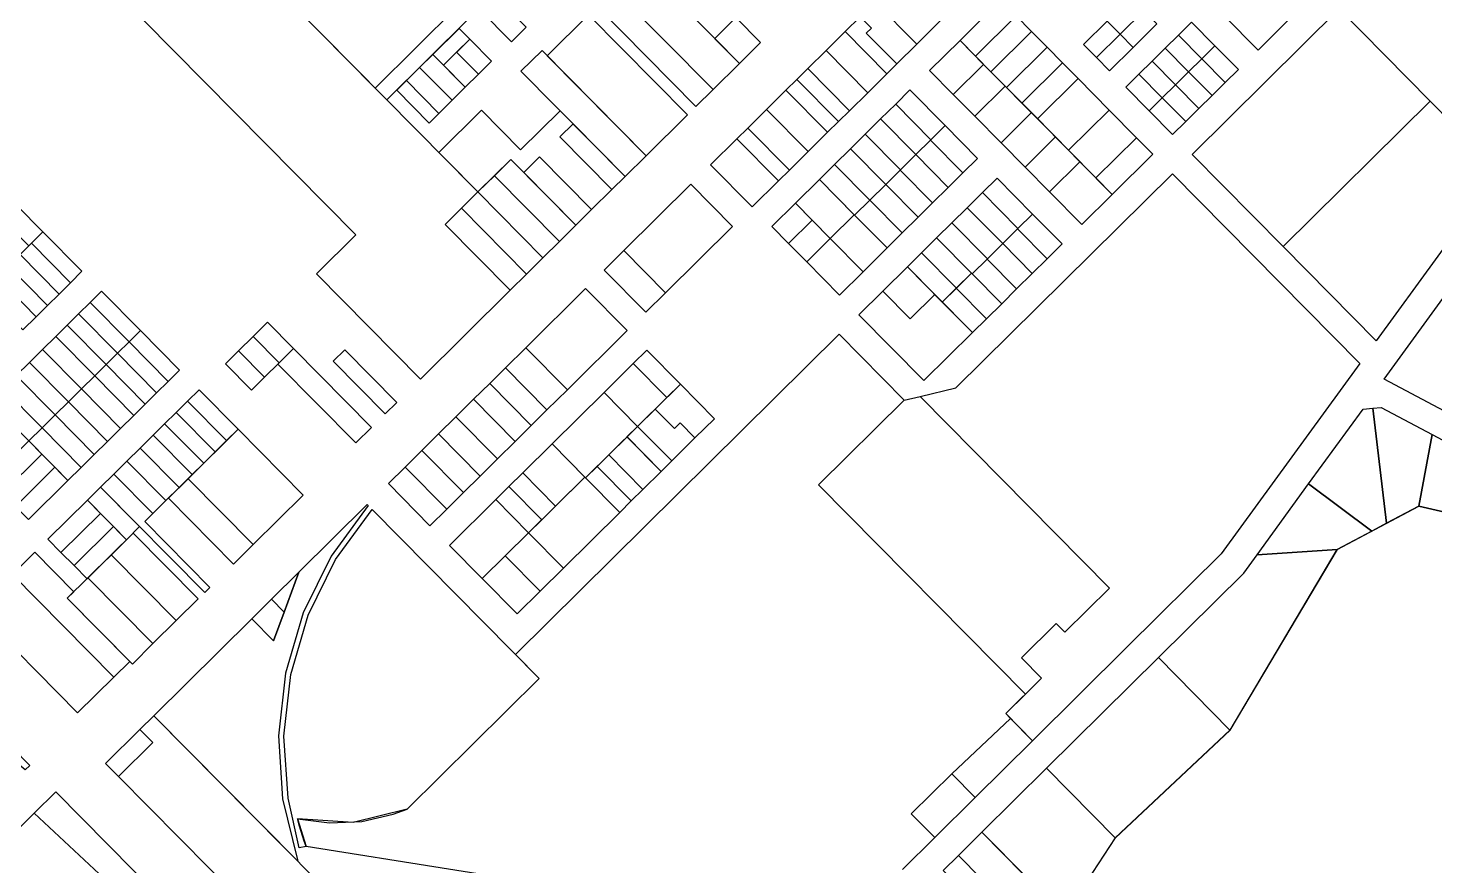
# Model space of a CAD drawing. Header units: metres. Extents: x 5590187 to 5598444, y 6961268 to 6971080.
# Drawn here: x 5595136 to 5595897, y 6967544 to 6967997 of the extents above; entities that cross this region are included whole.
import ezdxf

# ---------------------------------------------------------------- set-up
doc = ezdxf.new("R2010")
doc.units = ezdxf.units.M
doc.layers.add('zz_catastro_fontana', color=7, linetype='Continuous')

msp = doc.modelspace()

# ---------------------------------------------------------------- linework, layer by layer
at = {"layer": 'zz_catastro_fontana'}
for points in [[(5595098.14, 6968192.7), (5595142.53, 6968236.6), (5595368.24, 6968008.36), (5595323.85, 6967964.46), (5595098.14, 6968192.7)], [(5595348.34, 6967807.25), (5595292.09, 6967864.14), (5595313.42, 6967885.23), (5595133.2, 6968067.47), (5595178.09, 6968111.86), (5595379.4, 6967908.29), (5595361.62, 6967890.71), (5595396.78, 6967855.16), (5595348.34, 6967807.25)], [(5595893.49, 6968055.24), (5595949.69, 6967998.3), (5595994.05, 6967953.44), (5595931.68, 6967919.39), (5595894.1, 6967957.39), (5595844.88, 6968007.17), (5595893.49, 6968055.24)], [(5595453.1, 6968017.74), (5595467.32, 6968031.8), (5595520.76, 6967977.76), (5595506.54, 6967963.7), (5595453.1, 6968017.74)], [(5595594.11, 6968010.93), (5595608.95, 6968025.59), (5595631.45, 6968002.84), (5595616.62, 6967988.17), (5595594.11, 6968010.93)], [(5595380.6, 6968006.52), (5595388.6, 6968014.43), (5595405.48, 6967997.37), (5595397.48, 6967989.46), (5595380.6, 6968006.52)], [(5595443.85, 6968008.6), (5595453.1, 6968017.74), (5595506.54, 6967963.7), (5595497.29, 6967954.56), (5595443.85, 6968008.6)], [(5595494.04, 6968004.78), (5595505.41, 6968016.03), (5595518.77, 6968002.52), (5595507.4, 6967991.27), (5595494.04, 6968004.78)], [(5595801.12, 6967984.99), (5595782.84, 6968003.48), (5595800.61, 6968021.05), (5595818.9, 6968002.57), (5595801.12, 6967984.99)], [(5595330.18, 6967958.06), (5595323.85, 6967964.46), (5595368.24, 6968008.36), (5595374.57, 6968001.96), (5595330.18, 6967958.06)], [(5595605.81, 6967977.49), (5595589.35, 6967994.12), (5595592.13, 6967996.87), (5595586.08, 6968002.98), (5595594.11, 6968010.93), (5595616.62, 6967988.17), (5595605.81, 6967977.49)], [(5595661.97, 6968011.93), (5595670.34, 6968003.47), (5595648.36, 6967981.74), (5595640, 6967990.2), (5595661.97, 6968011.93)], [(5595732.33, 6968013.3), (5595739.37, 6968006.19), (5595726.57, 6967993.54), (5595719.54, 6968000.65), (5595732.33, 6968013.3)], [(5595894.1, 6967957.39), (5595814.67, 6967878.85), (5595765.45, 6967928.62), (5595844.88, 6968007.17), (5595894.1, 6967957.39)], [(5595416.88, 6967981.92), (5595439.23, 6968004.02), (5595492.67, 6967949.99), (5595470.32, 6967927.89), (5595416.88, 6967981.92)], [(5595507.4, 6967991.27), (5595518.77, 6968002.52), (5595532.13, 6967989.01), (5595520.76, 6967977.76), (5595507.4, 6967991.27)], [(5595600.48, 6967972.21), (5595577.97, 6967994.96), (5595586.08, 6968002.98), (5595592.13, 6967996.87), (5595589.35, 6967994.12), (5595605.81, 6967977.49), (5595600.48, 6967972.21)], [(5595670.34, 6968003.47), (5595678.7, 6967995), (5595656.73, 6967973.28), (5595648.36, 6967981.74), (5595670.34, 6968003.47)], [(5595719.54, 6968000.65), (5595726.57, 6967993.54), (5595713.77, 6967980.88), (5595706.74, 6967987.99), (5595719.54, 6968000.65)], [(5595739.37, 6968006.19), (5595746.4, 6967999.08), (5595733.6, 6967986.43), (5595726.57, 6967993.54), (5595739.37, 6968006.19)], [(5595765.14, 6968000.04), (5595777.8, 6967987.24), (5595770.69, 6967980.21), (5595758.03, 6967993.01), (5595765.14, 6968000.04)], [(5595355.01, 6967982.62), (5595369.24, 6967996.69), (5595374.97, 6967990.89), (5595360.75, 6967976.83), (5595355.01, 6967982.62)], [(5595567.59, 6967984.7), (5595577.97, 6967994.96), (5595600.48, 6967972.21), (5595590.09, 6967961.95), (5595567.59, 6967984.7)], [(5595678.7, 6967995), (5595687.07, 6967986.54), (5595665.1, 6967964.82), (5595656.73, 6967973.28), (5595678.7, 6967995)], [(5595726.57, 6967993.54), (5595733.6, 6967986.43), (5595720.8, 6967973.77), (5595713.77, 6967980.88), (5595726.57, 6967993.54)], [(5595758.03, 6967993.01), (5595770.69, 6967980.21), (5595763.58, 6967973.18), (5595750.92, 6967985.98), (5595758.03, 6967993.01)], [(5595360.75, 6967976.83), (5595367.86, 6967983.86), (5595379.7, 6967971.88), (5595372.59, 6967964.85), (5595360.75, 6967976.83)], [(5595367.86, 6967983.86), (5595374.97, 6967990.89), (5595386.81, 6967978.91), (5595379.7, 6967971.88), (5595367.86, 6967983.86)], [(5595402.69, 6967973.52), (5595414.07, 6967984.77), (5595470.32, 6967927.89), (5595458.95, 6967916.64), (5595402.69, 6967973.52)], [(5595557.75, 6967974.96), (5595567.59, 6967984.7), (5595590.09, 6967961.95), (5595580.25, 6967952.21), (5595557.75, 6967974.96)], [(5595652.79, 6967977.26), (5595636.37, 6967961.02), (5595623.57, 6967973.96), (5595640, 6967990.2), (5595652.79, 6967977.26)], [(5595687.07, 6967986.54), (5595695.44, 6967978.08), (5595673.47, 6967956.35), (5595665.1, 6967964.82), (5595687.07, 6967986.54)], [(5595750.92, 6967985.98), (5595763.58, 6967973.18), (5595756.47, 6967966.15), (5595743.81, 6967978.94), (5595750.92, 6967985.98)], [(5595777.8, 6967987.24), (5595790.45, 6967974.44), (5595783.34, 6967967.41), (5595770.69, 6967980.21), (5595777.8, 6967987.24)], [(5595347.9, 6967975.59), (5595355.01, 6967982.62), (5595372.59, 6967964.85), (5595365.48, 6967957.82), (5595347.9, 6967975.59)], [(5595664.47, 6967965.46), (5595648.04, 6967949.21), (5595636.37, 6967961.02), (5595652.79, 6967977.26), (5595664.47, 6967965.46)], [(5595695.44, 6967978.08), (5595703.81, 6967969.62), (5595681.83, 6967947.89), (5595673.47, 6967956.35), (5595695.44, 6967978.08)], [(5595743.81, 6967978.94), (5595756.47, 6967966.15), (5595749.36, 6967959.11), (5595736.7, 6967971.91), (5595743.81, 6967978.94)], [(5595770.69, 6967980.21), (5595783.34, 6967967.41), (5595776.23, 6967960.38), (5595763.58, 6967973.18), (5595770.69, 6967980.21)], [(5595335.51, 6967963.34), (5595340.79, 6967968.56), (5595358.37, 6967950.78), (5595353.09, 6967945.56), (5595335.51, 6967963.34)], [(5595340.79, 6967968.56), (5595347.9, 6967975.59), (5595365.48, 6967957.82), (5595358.37, 6967950.78), (5595340.79, 6967968.56)], [(5595545.94, 6967963.29), (5595551.81, 6967969.09), (5595574.31, 6967946.34), (5595568.44, 6967940.53), (5595545.94, 6967963.29)], [(5595551.81, 6967969.09), (5595557.75, 6967974.96), (5595580.25, 6967952.21), (5595574.31, 6967946.34), (5595551.81, 6967969.09)], [(5595703.81, 6967969.62), (5595720.68, 6967952.56), (5595698.71, 6967930.83), (5595681.83, 6967947.89), (5595703.81, 6967969.62)], [(5595736.7, 6967971.91), (5595749.36, 6967959.11), (5595742.25, 6967952.08), (5595729.59, 6967964.88), (5595736.7, 6967971.91)], [(5595763.58, 6967973.18), (5595776.23, 6967960.38), (5595769.12, 6967953.35), (5595756.47, 6967966.15), (5595763.58, 6967973.18)], [(5595535.42, 6967952.88), (5595545.94, 6967963.29), (5595568.44, 6967940.53), (5595557.92, 6967930.13), (5595535.42, 6967952.88)], [(5595605.23, 6967955.82), (5595612.91, 6967963.41), (5595631.96, 6967944.14), (5595624.28, 6967936.55), (5595605.23, 6967955.82)], [(5595678.6, 6967951.16), (5595662.18, 6967934.92), (5595648.04, 6967949.21), (5595664.47, 6967965.46), (5595678.6, 6967951.16)], [(5595756.47, 6967966.15), (5595769.12, 6967953.35), (5595762.01, 6967946.31), (5595749.36, 6967959.11), (5595756.47, 6967966.15)], [(5595605.23, 6967955.82), (5595624.28, 6967936.55), (5595616.14, 6967928.49), (5595597.09, 6967947.76), (5595605.23, 6967955.82)], [(5595749.36, 6967959.11), (5595762.01, 6967946.31), (5595754.9, 6967939.28), (5595742.25, 6967952.08), (5595749.36, 6967959.11)], [(5595931.68, 6967919.39), (5595865.04, 6967827.91), (5595814.67, 6967878.85), (5595894.1, 6967957.39), (5595931.68, 6967919.39)], [(5595440.87, 6967898.75), (5595412.74, 6967927.2), (5595404.21, 6967918.76), (5595397.18, 6967925.87), (5595379.4, 6967908.29), (5595358.3, 6967929.62), (5595381.36, 6967952.42), (5595402.46, 6967931.09), (5595423.79, 6967952.19), (5595430.82, 6967945.08), (5595423.71, 6967938.05), (5595451.84, 6967909.6), (5595440.87, 6967898.75)], [(5595525.25, 6967942.83), (5595535.42, 6967952.88), (5595557.92, 6967930.13), (5595547.75, 6967920.07), (5595525.25, 6967942.83)], [(5595597.09, 6967947.76), (5595616.14, 6967928.49), (5595607.82, 6967920.27), (5595588.77, 6967939.54), (5595597.09, 6967947.76)], [(5595675.18, 6967921.77), (5595662.18, 6967934.92), (5595678.6, 6967951.16), (5595691.61, 6967938.01), (5595675.18, 6967921.77)], [(5595720.68, 6967952.56), (5595735.45, 6967937.62), (5595713.48, 6967915.9), (5595698.71, 6967930.83), (5595720.68, 6967952.56)], [(5595458.95, 6967916.64), (5595451.84, 6967909.6), (5595423.71, 6967938.05), (5595430.82, 6967945.08), (5595458.95, 6967916.64)], [(5595519.42, 6967937.06), (5595525.25, 6967942.83), (5595547.75, 6967920.07), (5595541.92, 6967914.31), (5595519.42, 6967937.06)], [(5595588.77, 6967939.54), (5595607.82, 6967920.27), (5595599.82, 6967912.36), (5595580.77, 6967931.63), (5595588.77, 6967939.54)], [(5595631.96, 6967944.14), (5595649.47, 6967926.44), (5595641.54, 6967918.6), (5595624.03, 6967936.3), (5595631.96, 6967944.14)], [(5595704.83, 6967924.64), (5595688.4, 6967908.4), (5595675.18, 6967921.77), (5595691.61, 6967938.01), (5595704.83, 6967924.64)], [(5595505.2, 6967923), (5595519.42, 6967937.06), (5595541.92, 6967914.31), (5595527.7, 6967900.24), (5595505.2, 6967923)], [(5595580.77, 6967931.63), (5595599.82, 6967912.36), (5595591.29, 6967903.92), (5595572.24, 6967923.19), (5595580.77, 6967931.63)], [(5595624.03, 6967936.3), (5595641.54, 6967918.6), (5595633.65, 6967910.79), (5595616.14, 6967928.49), (5595624.03, 6967936.3)], [(5595735.45, 6967937.62), (5595744.24, 6967928.74), (5595722.27, 6967907.01), (5595713.48, 6967915.9), (5595735.45, 6967937.62)], [(5595388.29, 6967917.08), (5595397.18, 6967925.87), (5595432.33, 6967890.32), (5595423.44, 6967881.53), (5595388.29, 6967917.08)], [(5595432.33, 6967890.32), (5595404.21, 6967918.76), (5595412.74, 6967927.2), (5595440.87, 6967898.75), (5595432.33, 6967890.32)], [(5595572.24, 6967923.19), (5595591.29, 6967903.92), (5595583.04, 6967895.76), (5595563.99, 6967915.03), (5595572.24, 6967923.19)], [(5595616.14, 6967928.49), (5595633.65, 6967910.79), (5595625.19, 6967902.42), (5595607.68, 6967920.13), (5595616.14, 6967928.49)], [(5595704.83, 6967924.64), (5595722.27, 6967907.01), (5595705.84, 6967890.77), (5595688.4, 6967908.4), (5595704.83, 6967924.64)], [(5595379.4, 6967908.29), (5595388.29, 6967917.08), (5595423.44, 6967881.53), (5595414.56, 6967872.74), (5595379.4, 6967908.29)], [(5595551.01, 6967902.2), (5595563.99, 6967915.03), (5595582.87, 6967895.94), (5595569.89, 6967883.11), (5595551.01, 6967902.2)], [(5595607.68, 6967920.13), (5595625.19, 6967902.42), (5595617.33, 6967894.65), (5595599.82, 6967912.36), (5595607.68, 6967920.13)], [(5595679.19, 6967611.8), (5595664.69, 6967626.46), (5595684.12, 6967645.64), (5595673.32, 6967656.55), (5595692.05, 6967675.08), (5595696.62, 6967670.45), (5595720.77, 6967694.33), (5595618.42, 6967797.83), (5595637.82, 6967802.4), (5595754.78, 6967918.07), (5595856.1, 6967815.62), (5595781.24, 6967712.88), (5595730.21, 6967662.34), (5595679.19, 6967611.8)], [(5595660.02, 6967915.77), (5595679.21, 6967896.36), (5595671.32, 6967888.55), (5595652.13, 6967907.96), (5595660.02, 6967915.77)], [(5595370.51, 6967899.5), (5595379.4, 6967908.29), (5595414.56, 6967872.74), (5595405.67, 6967863.95), (5595370.51, 6967899.5)], [(5595458.27, 6967876.59), (5595494.53, 6967912.45), (5595517.04, 6967889.7), (5595480.77, 6967853.83), (5595458.27, 6967876.59)], [(5595599.82, 6967912.36), (5595617.33, 6967894.65), (5595608.73, 6967886.14), (5595591.22, 6967903.85), (5595599.82, 6967912.36)], [(5595652.13, 6967907.96), (5595671.32, 6967888.55), (5595663.07, 6967880.4), (5595643.88, 6967899.81), (5595652.13, 6967907.96)], [(5595144.32, 6967886.77), (5595136.58, 6967879.12), (5595122.52, 6967893.34), (5595130.25, 6967900.99), (5595144.32, 6967886.77)], [(5595551.01, 6967902.2), (5595560.11, 6967893), (5595547.35, 6967880.38), (5595538.25, 6967889.58), (5595551.01, 6967902.2)], [(5595591.22, 6967903.85), (5595608.73, 6967886.14), (5595600.55, 6967878.06), (5595583.04, 6967895.76), (5595591.22, 6967903.85)], [(5595643.88, 6967899.81), (5595663.07, 6967880.4), (5595654.79, 6967872.21), (5595635.59, 6967891.62), (5595643.88, 6967899.81)], [(5595869.23, 6967807.19), (5595939.89, 6967904.18), (5595960.01, 6967889.52), (5595994.53, 6967793.72), (5595972.59, 6967752.38), (5595869.23, 6967807.19)], [(5595136.58, 6967879.12), (5595128.84, 6967871.47), (5595114.78, 6967885.69), (5595122.52, 6967893.34), (5595136.58, 6967879.12)], [(5595361.62, 6967890.71), (5595370.51, 6967899.5), (5595405.67, 6967863.95), (5595396.78, 6967855.16), (5595361.62, 6967890.71)], [(5595560.11, 6967893), (5595569.89, 6967883.11), (5595557.13, 6967870.49), (5595547.35, 6967880.38), (5595560.11, 6967893)], [(5595600.55, 6967878.06), (5595587.58, 6967865.23), (5595569.89, 6967883.11), (5595582.87, 6967895.94), (5595600.55, 6967878.06)], [(5595679.21, 6967896.36), (5595695.18, 6967880.22), (5595687.07, 6967872.2), (5595671.11, 6967888.34), (5595679.21, 6967896.36)], [(5595159.18, 6967859.28), (5595138.08, 6967880.61), (5595144.31, 6967886.76), (5595165.4, 6967865.43), (5595159.18, 6967859.28)], [(5595635.59, 6967891.62), (5595654.79, 6967872.21), (5595646.58, 6967864.08), (5595627.38, 6967883.49), (5595635.59, 6967891.62)], [(5595671.11, 6967888.34), (5595687.07, 6967872.2), (5595679.04, 6967864.26), (5595663.07, 6967880.4), (5595671.11, 6967888.34)], [(5595131.9, 6967874.49), (5595138.08, 6967880.61), (5595159.18, 6967859.28), (5595152.99, 6967853.16), (5595131.9, 6967874.49)], [(5595557.13, 6967870.49), (5595569.89, 6967883.11), (5595587.58, 6967865.23), (5595574.81, 6967852.6), (5595557.13, 6967870.49)], [(5595627.38, 6967883.49), (5595646.23, 6967864.44), (5595638.05, 6967856.35), (5595619.2, 6967875.41), (5595627.38, 6967883.49)], [(5595663.07, 6967880.4), (5595679.04, 6967864.26), (5595670.61, 6967855.92), (5595654.65, 6967872.06), (5595663.07, 6967880.4)], [(5595125.71, 6967868.37), (5595131.9, 6967874.49), (5595152.99, 6967853.16), (5595146.81, 6967847.04), (5595125.71, 6967868.37)], [(5595447.61, 6967866.04), (5595458.27, 6967876.59), (5595480.77, 6967853.83), (5595470.11, 6967843.29), (5595447.61, 6967866.04)], [(5595619.2, 6967875.41), (5595638.05, 6967856.35), (5595630.44, 6967848.83), (5595611.6, 6967867.88), (5595619.2, 6967875.41)], [(5595654.65, 6967872.06), (5595670.61, 6967855.92), (5595662.54, 6967847.94), (5595646.58, 6967864.08), (5595654.65, 6967872.06)], [(5595112.41, 6967855.22), (5595119.53, 6967862.25), (5595140.62, 6967840.92), (5595133.51, 6967833.89), (5595112.41, 6967855.22)], [(5595119.53, 6967862.25), (5595125.71, 6967868.37), (5595146.81, 6967847.04), (5595140.62, 6967840.92), (5595119.53, 6967862.25)], [(5595611.6, 6967867.88), (5595626.43, 6967852.88), (5595613.14, 6967839.73), (5595598.3, 6967854.74), (5595611.6, 6967867.88)], [(5595662.54, 6967847.94), (5595654.29, 6967839.79), (5595637.98, 6967856.28), (5595646.23, 6967864.44), (5595662.54, 6967847.94)], [(5595169.73, 6967848.61), (5595175.95, 6967854.77), (5595197.05, 6967833.44), (5595190.82, 6967827.28), (5595169.73, 6967848.61)], [(5595405.26, 6967824.17), (5595437.65, 6967856.2), (5595460.15, 6967833.44), (5595427.76, 6967801.41), (5595405.26, 6967824.17)], [(5595646.75, 6967832.33), (5595620.52, 6967806.39), (5595585.36, 6967841.94), (5595598.3, 6967854.74), (5595613.14, 6967839.73), (5595626.43, 6967852.88), (5595646.75, 6967832.33)], [(5595654.29, 6967839.79), (5595646.75, 6967832.33), (5595630.44, 6967848.83), (5595637.98, 6967856.28), (5595654.29, 6967839.79)], [(5595184.63, 6967821.16), (5595163.54, 6967842.49), (5595169.73, 6967848.61), (5595190.82, 6967827.28), (5595184.63, 6967821.16)], [(5595178.45, 6967815.04), (5595157.35, 6967836.38), (5595163.54, 6967842.49), (5595184.63, 6967821.16), (5595178.45, 6967815.04)], [(5595172.26, 6967808.93), (5595151.17, 6967830.26), (5595157.35, 6967836.38), (5595178.45, 6967815.04), (5595172.26, 6967808.93)], [(5595211.91, 6967805.95), (5595190.82, 6967827.28), (5595197.05, 6967833.44), (5595218.14, 6967812.11), (5595211.91, 6967805.95)], [(5595279.73, 6967823.79), (5595271.91, 6967816.05), (5595257.85, 6967830.28), (5595265.67, 6967838.01), (5595279.73, 6967823.79)], [(5595165.15, 6967801.9), (5595144.06, 6967823.23), (5595151.17, 6967830.26), (5595172.26, 6967808.93), (5595165.15, 6967801.9)], [(5595184.63, 6967821.16), (5595190.82, 6967827.28), (5595211.91, 6967805.95), (5595205.73, 6967799.83), (5595184.63, 6967821.16)], [(5595271.91, 6967816.05), (5595264.09, 6967808.32), (5595250.03, 6967822.54), (5595257.85, 6967830.28), (5595271.91, 6967816.05)], [(5595321.92, 6967781.13), (5595313.39, 6967772.69), (5595271.2, 6967815.35), (5595279.73, 6967823.79), (5595321.92, 6967781.13)], [(5595394.24, 6967813.27), (5595405.26, 6967824.17), (5595427.76, 6967801.41), (5595416.74, 6967790.52), (5595394.24, 6967813.27)], [(5595150.93, 6967787.83), (5595129.84, 6967809.16), (5595136.95, 6967816.19), (5595158.04, 6967794.86), (5595150.93, 6967787.83)], [(5595158.04, 6967794.86), (5595136.95, 6967816.19), (5595144.06, 6967823.23), (5595165.15, 6967801.9), (5595158.04, 6967794.86)], [(5595178.45, 6967815.04), (5595184.63, 6967821.16), (5595205.73, 6967799.83), (5595199.54, 6967793.71), (5595178.45, 6967815.04)], [(5595264.09, 6967808.32), (5595256.98, 6967801.29), (5595242.91, 6967815.51), (5595250.03, 6967822.54), (5595264.09, 6967808.32)], [(5595301.21, 6967816.9), (5595307.4, 6967823.03), (5595335.53, 6967794.58), (5595329.33, 6967788.46), (5595301.21, 6967816.9)], [(5595470.7, 6967822.78), (5595488.84, 6967804.43), (5595481.52, 6967797.19), (5595463.38, 6967815.54), (5595470.7, 6967822.78)], [(5595143.82, 6967780.8), (5595122.73, 6967802.13), (5595129.84, 6967809.16), (5595150.93, 6967787.83), (5595143.82, 6967780.8)], [(5595165.15, 6967801.9), (5595172.26, 6967808.93), (5595193.36, 6967787.6), (5595186.25, 6967780.56), (5595165.15, 6967801.9)], [(5595172.26, 6967808.93), (5595178.45, 6967815.04), (5595199.54, 6967793.71), (5595193.36, 6967787.6), (5595172.26, 6967808.93)], [(5595385.78, 6967804.9), (5595394.24, 6967813.27), (5595416.74, 6967790.52), (5595408.28, 6967782.15), (5595385.78, 6967804.9)], [(5595447.59, 6967799.93), (5595463.38, 6967815.54), (5595481.52, 6967797.19), (5595465.73, 6967781.58), (5595447.59, 6967799.93)], [(5595136.71, 6967773.77), (5595115.62, 6967795.1), (5595122.73, 6967802.13), (5595143.82, 6967780.8), (5595136.71, 6967773.77)], [(5595158.04, 6967794.86), (5595165.15, 6967801.9), (5595186.25, 6967780.56), (5595179.14, 6967773.53), (5595158.04, 6967794.86)], [(5595243.55, 6967773.95), (5595222.46, 6967795.28), (5595228.68, 6967801.43), (5595249.78, 6967780.1), (5595243.55, 6967773.95)], [(5595377.11, 6967796.32), (5595385.78, 6967804.9), (5595408.28, 6967782.15), (5595399.61, 6967773.57), (5595377.11, 6967796.32)], [(5595488.84, 6967804.43), (5595507.26, 6967785.8), (5595496.74, 6967775.4), (5595488.72, 6967783.5), (5595485.67, 6967780.48), (5595475.26, 6967791), (5595488.84, 6967804.43)], [(5595150.93, 6967787.83), (5595158.04, 6967794.86), (5595179.14, 6967773.53), (5595172.03, 6967766.5), (5595150.93, 6967787.83)], [(5595216.27, 6967789.16), (5595222.46, 6967795.28), (5595243.55, 6967773.95), (5595237.36, 6967767.83), (5595216.27, 6967789.16)], [(5595367.51, 6967786.83), (5595377.11, 6967796.32), (5595399.61, 6967773.57), (5595390.01, 6967764.08), (5595367.51, 6967786.83)], [(5595419.51, 6967772.15), (5595447.59, 6967799.93), (5595465.66, 6967781.65), (5595437.58, 6967753.88), (5595419.51, 6967772.15)], [(5595675.36, 6967637), (5595563.55, 6967750.06), (5595609.83, 6967795.83), (5595609.85, 6967795.84), (5595618.42, 6967797.83), (5595720.77, 6967694.33), (5595696.62, 6967670.45), (5595692.05, 6967675.08), (5595673.32, 6967656.55), (5595684.12, 6967645.64), (5595675.36, 6967637)], [(5595143.82, 6967780.8), (5595150.93, 6967787.83), (5595172.03, 6967766.5), (5595164.92, 6967759.47), (5595143.82, 6967780.8)], [(5595210.08, 6967783.04), (5595216.27, 6967789.16), (5595237.36, 6967767.83), (5595231.18, 6967761.71), (5595210.08, 6967783.04)], [(5595358.16, 6967777.58), (5595367.51, 6967786.83), (5595390.01, 6967764.08), (5595380.66, 6967754.83), (5595358.16, 6967777.58)], [(5595496.74, 6967775.4), (5595484.16, 6967762.95), (5595465.73, 6967781.58), (5595475.26, 6967791), (5595485.67, 6967780.48), (5595488.72, 6967783.5), (5595496.74, 6967775.4)], [(5595870.59, 6967729.3), (5595862.66, 6967725.08), (5595828.46, 6967750.57), (5595857.86, 6967790.91), (5595863.21, 6967791.42), (5595870.59, 6967729.3)], [(5595895.29, 6967777.22), (5595888.06, 6967738.62), (5595870.59, 6967729.3), (5595863.21, 6967791.42), (5595867.73, 6967791.84), (5595895.29, 6967777.22)], [(5595115.38, 6967752.67), (5595108.35, 6967759.78), (5595129.68, 6967780.88), (5595136.71, 6967773.77), (5595115.38, 6967752.67)], [(5595136.71, 6967773.77), (5595143.82, 6967780.8), (5595164.92, 6967759.47), (5595157.8, 6967752.44), (5595136.71, 6967773.77)], [(5595203.9, 6967776.92), (5595210.08, 6967783.04), (5595231.18, 6967761.71), (5595224.99, 6967755.59), (5595203.9, 6967776.92)], [(5595222.76, 6967753.38), (5595249.78, 6967780.1), (5595284.93, 6967744.55), (5595257.91, 6967717.83), (5595222.76, 6967753.38)], [(5595465.66, 6967781.65), (5595484.16, 6967762.95), (5595478.47, 6967757.33), (5595459.97, 6967776.03), (5595465.66, 6967781.65)], [(5595115.38, 6967752.67), (5595136.71, 6967773.77), (5595143.74, 6967766.66), (5595122.41, 6967745.56), (5595115.38, 6967752.67)], [(5595196.79, 6967769.89), (5595203.9, 6967776.92), (5595224.99, 6967755.59), (5595217.88, 6967748.56), (5595196.79, 6967769.89)], [(5595349.13, 6967768.65), (5595358.16, 6967777.58), (5595380.66, 6967754.83), (5595371.63, 6967745.9), (5595349.13, 6967768.65)], [(5595419.51, 6967772.15), (5595437.22, 6967754.23), (5595421.37, 6967738.55), (5595403.65, 6967756.47), (5595419.51, 6967772.15)], [(5595460.04, 6967775.96), (5595478.47, 6967757.33), (5595468.62, 6967747.59), (5595450.2, 6967766.22), (5595460.04, 6967775.96)], [(5595979.62, 6967717.41), (5595888.06, 6967738.62), (5595895.29, 6967777.22), (5595971.54, 6967736.79), (5595979.62, 6967717.41)], [(5595122.41, 6967745.56), (5595143.74, 6967766.66), (5595150.77, 6967759.55), (5595129.44, 6967738.45), (5595122.41, 6967745.56)], [(5595189.68, 6967762.86), (5595196.79, 6967769.89), (5595217.88, 6967748.56), (5595210.77, 6967741.53), (5595189.68, 6967762.86)], [(5595340.06, 6967759.69), (5595349.13, 6967768.65), (5595371.63, 6967745.9), (5595362.56, 6967736.94), (5595340.06, 6967759.69)], [(5595462.33, 6967741.36), (5595443.83, 6967760.06), (5595450.13, 6967766.29), (5595468.62, 6967747.59), (5595462.33, 6967741.36)], [(5595129.44, 6967738.45), (5595150.77, 6967759.55), (5595157.8, 6967752.44), (5595136.47, 6967731.34), (5595129.44, 6967738.45)], [(5595175.46, 6967748.8), (5595182.57, 6967755.83), (5595203.66, 6967734.5), (5595199.3, 6967730.18), (5595234.46, 6967694.63), (5595231.72, 6967691.92), (5595175.46, 6967748.8)], [(5595182.57, 6967755.83), (5595189.68, 6967762.86), (5595210.77, 6967741.53), (5595203.66, 6967734.5), (5595182.57, 6967755.83)], [(5595331, 6967750.72), (5595340.06, 6967759.69), (5595362.56, 6967736.94), (5595353.5, 6967727.97), (5595331, 6967750.72)], [(5595403.65, 6967756.47), (5595421.37, 6967738.55), (5595413.9, 6967731.17), (5595396.18, 6967749.09), (5595403.65, 6967756.47)], [(5595456.07, 6967735.18), (5595437.58, 6967753.88), (5595443.83, 6967760.06), (5595462.33, 6967741.36), (5595456.07, 6967735.18)], [(5595168.35, 6967741.77), (5595175.46, 6967748.8), (5595196.55, 6967727.47), (5595189.44, 6967720.44), (5595168.35, 6967741.77)], [(5595222.76, 6967753.38), (5595257.91, 6967717.83), (5595247.25, 6967707.28), (5595212.09, 6967742.84), (5595222.76, 6967753.38)], [(5595396.18, 6967749.09), (5595413.9, 6967731.17), (5595406.79, 6967724.14), (5595389.07, 6967742.06), (5595396.18, 6967749.09)], [(5595437.22, 6967754.23), (5595456.07, 6967735.18), (5595425.64, 6967705.08), (5595406.79, 6967724.14), (5595437.22, 6967754.23)], [(5595862.66, 6967725.08), (5595843.91, 6967715.09), (5595800.57, 6967712.29), (5595828.46, 6967750.57), (5595862.66, 6967725.08)], [(5595147.01, 6967720.67), (5595168.35, 6967741.77), (5595175.38, 6967734.66), (5595154.05, 6967713.56), (5595147.01, 6967720.67)], [(5595364.04, 6967717.3), (5595389.07, 6967742.06), (5595406.79, 6967724.14), (5595381.76, 6967699.39), (5595364.04, 6967717.3)], [(5595154.05, 6967713.56), (5595175.38, 6967734.66), (5595182.41, 6967727.55), (5595161.08, 6967706.45), (5595154.05, 6967713.56)], [(5595282.09, 6967546.66), (5595204.18, 6967625.34), (5595257.17, 6967677.71), (5595268.99, 6967665.78), (5595274.71, 6967681.32), (5595282.65, 6967702.91), (5595319.62, 6967739.47), (5595320.17, 6967738.92), (5595300, 6967711.49), (5595284.91, 6967680.97), (5595275.34, 6967648.3), (5595271.6, 6967614.47), (5595273.78, 6967580.49), (5595281.83, 6967547.42), (5595282.09, 6967546.66)], [(5595322.28, 6967736.78), (5595412.57, 6967645.47), (5595341.11, 6967574.8), (5595311.9, 6967567.68), (5595281.89, 6967569.57), (5595286.6, 6967554.59), (5595282.87, 6967554.01), (5595276.78, 6967580.74), (5595274.59, 6967614.19), (5595278.24, 6967647.51), (5595287.63, 6967679.69), (5595302.46, 6967709.75), (5595322.28, 6967736.78)], [(5595979.62, 6967717.41), (5596076.47, 6967485.1), (5596227.45, 6967270.23), (5595971.43, 6967017.03), (5595697.64, 6967159.34), (5595704.56, 6967172.65), (5595640.56, 6967205.91), (5595638.2, 6967208.3), (5595624.52, 6967379.95), (5595663.08, 6967475.45), (5595696.5, 6967517.24), (5595724.04, 6967559.39), (5595785.98, 6967617.6), (5595843.92, 6967715.08), (5595888.06, 6967738.62), (5595979.62, 6967717.41)], [(5595161.08, 6967706.45), (5595182.41, 6967727.55), (5595189.44, 6967720.44), (5595168.11, 6967699.34), (5595161.08, 6967706.45)], [(5595228.17, 6967688.42), (5595216.37, 6967676.75), (5595181.21, 6967712.3), (5595193.02, 6967723.97), (5595228.17, 6967688.42)], [(5595406.79, 6967724.14), (5595425.64, 6967705.08), (5595413.05, 6967692.64), (5595394.21, 6967711.69), (5595406.79, 6967724.14)], [(5595127.79, 6967701.66), (5595139.88, 6967713.62), (5595160.98, 6967692.29), (5595157.42, 6967688.77), (5595191.17, 6967654.64), (5595182.64, 6967646.2), (5595127.79, 6967701.66)], [(5595216.37, 6967676.75), (5595203.78, 6967664.3), (5595168.63, 6967699.85), (5595181.21, 6967712.3), (5595216.37, 6967676.75)], [(5595381.76, 6967699.39), (5595394.21, 6967711.69), (5595413.05, 6967692.64), (5595400.61, 6967680.33), (5595381.76, 6967699.39)], [(5595843.91, 6967715.09), (5595785.94, 6967617.58), (5595747.23, 6967656.72), (5595793.38, 6967702.43), (5595800.57, 6967712.29), (5595843.91, 6967715.09)], [(5595282.65, 6967702.91), (5595274.71, 6967681.32), (5595267.83, 6967688.26), (5595282.65, 6967702.91)], [(5595108.18, 6967682.27), (5595127.79, 6967701.66), (5595182.64, 6967646.2), (5595163.03, 6967626.81), (5595108.18, 6967682.27)], [(5595203.78, 6967664.3), (5595192.62, 6967653.26), (5595157.46, 6967688.81), (5595168.63, 6967699.85), (5595203.78, 6967664.3)], [(5595274.71, 6967681.32), (5595268.99, 6967665.78), (5595257.17, 6967677.71), (5595267.83, 6967688.26), (5595274.71, 6967681.32)], [(5595785.94, 6967617.58), (5595723.95, 6967559.42), (5595686.81, 6967596.97), (5595747.23, 6967656.72), (5595785.94, 6967617.58)], [(5595134.72, 6967596), (5595103.37, 6967621.99), (5595108.66, 6967627.22), (5595137.15, 6967598.41), (5595134.72, 6967596)], [(5595204.2, 6967625.33), (5595309.5, 6967518.97), (5595283.43, 6967493.16), (5595185.2, 6967592.48), (5595203.69, 6967610.77), (5595196.66, 6967617.88), (5595204.2, 6967625.33)], [(5595679.19, 6967611.8), (5595648.21, 6967581.11), (5595635.55, 6967593.91), (5595667.3, 6967623.81), (5595679.19, 6967611.8)], [(5595178.17, 6967599.59), (5595196.66, 6967617.88), (5595203.69, 6967610.77), (5595185.2, 6967592.48), (5595178.17, 6967599.59)], [(5595723.95, 6967559.42), (5595696.38, 6967517.29), (5595651.81, 6967562.36), (5595686.81, 6967596.97), (5595723.95, 6967559.42)], [(5595648.21, 6967581.11), (5595626.33, 6967559.44), (5595613.67, 6967572.24), (5595635.55, 6967593.91), (5595648.21, 6967581.11)], [(5595151.22, 6967584.19), (5595221.53, 6967513.08), (5595211.73, 6967503.39), (5595180.15, 6967534.92), (5595139.61, 6967572.7), (5595151.22, 6967584.19)], [(5595211.73, 6967503.39), (5595183.29, 6967475.27), (5595152.54, 6967505.96), (5595111.14, 6967544.55), (5595139.61, 6967572.7), (5595180.15, 6967534.92), (5595211.73, 6967503.39)], [(5595651.81, 6967562.36), (5595676.42, 6967537.47), (5595663.77, 6967524.96), (5595639.16, 6967549.85), (5595651.81, 6967562.36)], [(5595639.16, 6967549.85), (5595663.77, 6967524.96), (5595655.59, 6967516.88), (5595630.98, 6967541.76), (5595639.16, 6967549.85)]]:
    msp.add_lwpolyline(points, close=True, dxfattribs=at)
msp.add_lwpolyline([(5595517.33, 6967517.96), (5595286.6, 6967554.59), (5595285.57, 6967557.48), (5595284.6, 6967560.39), (5595283.67, 6967563.32), (5595282.8, 6967566.27), (5595281.98, 6967569.23), (5595281.89, 6967569.57), (5595281.89, 6967569.57), (5595299.18, 6967567.37), (5595316.59, 6967568.21), (5595333.59, 6967572.06), (5595341.11, 6967574.8), (5595412.57, 6967645.47), (5595399.78, 6967658.41), (5595574.69, 6967831.39), (5595609.83, 6967795.83), (5595563.55, 6967750.06), (5595675.35, 6967637.01), (5595664.69, 6967626.46), (5595667.3, 6967623.81), (5595635.55, 6967593.91), (5595613.67, 6967572.24), (5595626.33, 6967559.44), (5595608.94, 6967542.24)], dxfattribs=at)

doc.saveas('drawing.dxf')
